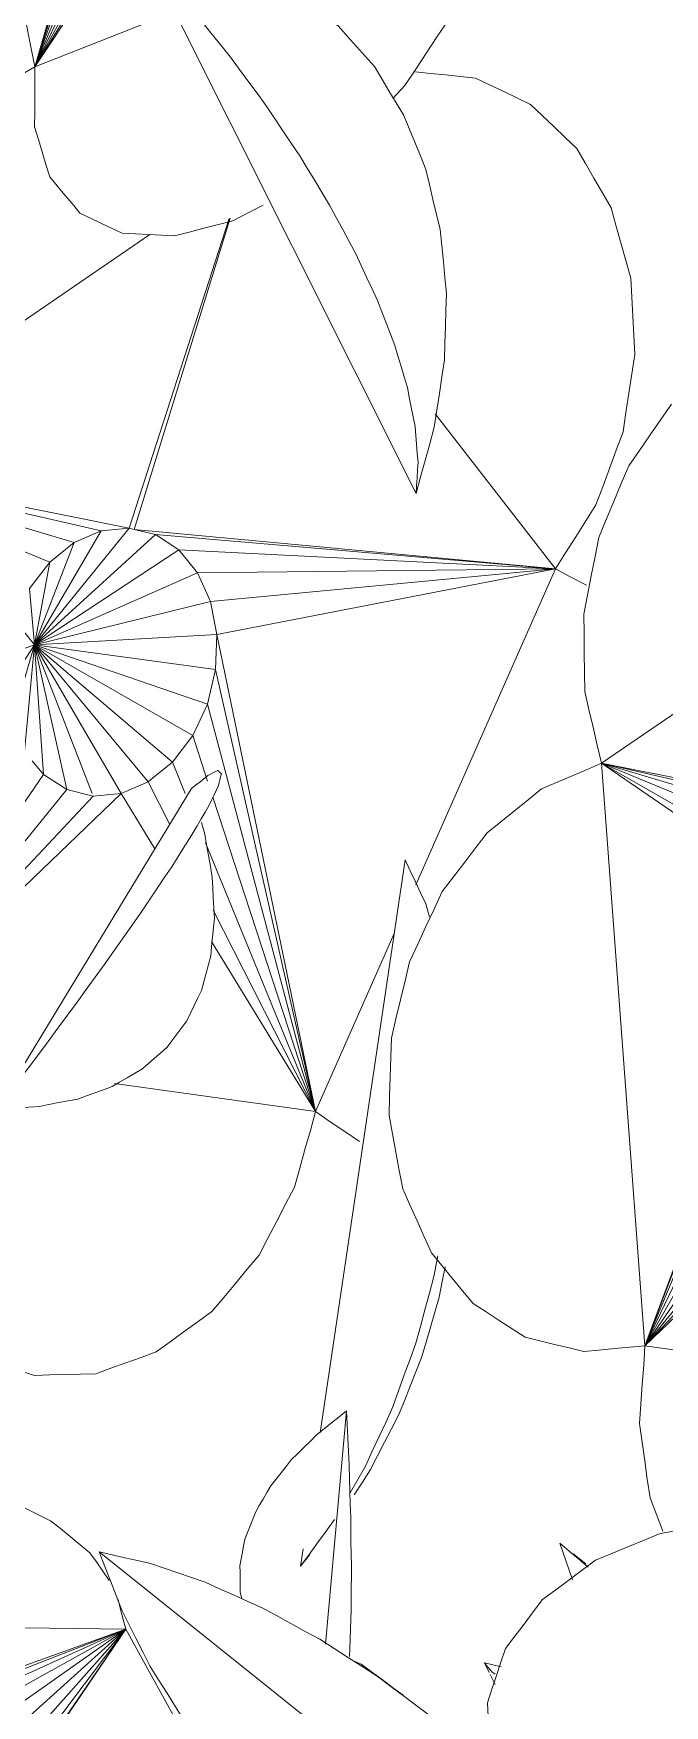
# Model space of a CAD drawing. Header units: metres. Extents: x 10.2 to 20.8, y -0.2 to 6.6.
# Drawn here: x 14.7598 to 14.8089, y 1.9365 to 2.0666 of the extents above; entities that cross this region are included whole.
import ezdxf

# ---------------------------------------------------------------- set-up
doc = ezdxf.new("R2010")
doc.units = ezdxf.units.M
doc.layers.add('Importações nas famílias', color=250, linetype='Continuous', lineweight=5)
doc.layers.add('Vegetação', color=7, linetype='Continuous', lineweight=5)

# ---------------------------------------------------------------- blocks, each defined once
blk = doc.blocks.new('Planta_pergolado_12200 - plantas pergolado_skp_Component_17-V3379-Corte 3')
at = {"layer": 'Importações nas famílias'}
blk.add_line((14.80853, 1.94991), (14.8099, 1.95014), dxfattribs=at)
at = {"layer": 'Importações nas famílias', "flags": 128}
for points in [[(14.80351, 1.94784), (14.80477, 1.94836), (14.80602, 1.94888), (14.80728, 1.9494), (14.80853, 1.94991)], [(14.79938, 1.94477), (14.80041, 1.94554), (14.80145, 1.94631), (14.80248, 1.94708), (14.80351, 1.94784)], [(14.79649, 1.94097), (14.79721, 1.94192), (14.79794, 1.94287), (14.79866, 1.94382), (14.79938, 1.94477)], [(14.79509, 1.93674), (14.79544, 1.9378), (14.79579, 1.93886), (14.79614, 1.93991), (14.79649, 1.94097)], [(14.79529, 1.93247), (14.79524, 1.93354), (14.79519, 1.93461), (14.79514, 1.93568), (14.79509, 1.93674)]]:
    blk.add_lwpolyline(points, dxfattribs=at)
blk = doc.blocks.new('Planta_pergolado_12200 - plantas pergolado_skp_Component_16-V3380-Corte 3')
blk.add_blockref('Planta_pergolado_12200 - plantas pergolado_skp_Component_17-V3379-Corte 3', (0, 0))
blk = doc.blocks.new('Planta_pergolado_12200 - plantas pergolado_skp_-V3436-Corte 3')
blk.add_blockref('Planta_pergolado_12200 - plantas pergolado_skp_Component_16-V3380-Corte 3', (0, 0))
blk = doc.blocks.new('Planta_pergolado_12200 - plantas pergolado_skp_-V3437-Corte 3')
blk.add_blockref('Planta_pergolado_12200 - plantas pergolado_skp_-V3436-Corte 3', (0, 0))
blk = doc.blocks.new('Planta_pergolado_12200 - plantas pergolado_skp_Component_12-V3763-Corte 3')
at = {"layer": 'Importações nas famílias'}
for p, q in [((14.76488, 1.94849), (14.80079, 1.91973)), ((14.80331, 1.92272), (14.80261, 1.92368))]:
    blk.add_line(p, q, dxfattribs=at)
at = {"layer": 'Importações nas famílias', "flags": 128}
for points in [[(14.76887, 1.94758), (14.76787, 1.94781), (14.76688, 1.94803), (14.76588, 1.94826), (14.76488, 1.94849)], [(14.76488, 1.94849), (14.76532, 1.94735), (14.76576, 1.94622), (14.76619, 1.94508), (14.76663, 1.94395)], [(14.77312, 1.94612), (14.77206, 1.94648), (14.771, 1.94685), (14.76993, 1.94722), (14.76887, 1.94758)], [(14.77755, 1.94414), (14.77644, 1.94463), (14.77534, 1.94513), (14.77423, 1.94562), (14.77312, 1.94612)], [(14.78204, 1.94168), (14.78092, 1.9423), (14.7798, 1.94291), (14.77867, 1.94352), (14.77755, 1.94414)], [(14.76663, 1.94395), (14.76718, 1.94285), (14.76773, 1.94176), (14.76829, 1.94066), (14.76884, 1.93957)], [(14.7865, 1.93881), (14.78539, 1.93953), (14.78427, 1.94025), (14.78316, 1.94096), (14.78204, 1.94168)], [(14.76884, 1.93957), (14.7695, 1.93852), (14.77016, 1.93748), (14.77081, 1.93643), (14.77147, 1.93539)], [(14.79081, 1.93559), (14.78973, 1.9364), (14.78866, 1.9372), (14.78758, 1.93801), (14.7865, 1.93881)], [(14.77147, 1.93539), (14.77223, 1.93441), (14.77299, 1.93342), (14.77375, 1.93244), (14.77451, 1.93146)], [(14.79488, 1.9321), (14.79386, 1.93297), (14.79285, 1.93385), (14.79183, 1.93472), (14.79081, 1.93559)], [(14.77451, 1.93146), (14.77537, 1.93055), (14.77622, 1.92964), (14.77707, 1.92874), (14.77792, 1.92783)], [(14.79768, 1.92934), (14.79674, 1.93026), (14.79581, 1.93118), (14.79488, 1.9321)], [(14.77792, 1.92783), (14.77886, 1.927), (14.77979, 1.92618), (14.78073, 1.92535), (14.78166, 1.92453)], [(14.78166, 1.92453), (14.78267, 1.9238), (14.78368, 1.92307), (14.78469, 1.92234), (14.78569, 1.9216)], [(14.78569, 1.9216), (14.78676, 1.92097), (14.78783, 1.92034), (14.7889, 1.91971), (14.78997, 1.91908)], [(14.78997, 1.91908), (14.79109, 1.91856), (14.79221, 1.91804), (14.79332, 1.91751), (14.79444, 1.91699)], [(14.79444, 1.91699), (14.7956, 1.91658), (14.79675, 1.91617), (14.79781, 1.9158)]]:
    blk.add_lwpolyline(points, dxfattribs=at)
blk = doc.blocks.new('Planta_pergolado_12200 - plantas pergolado_skp_Component_16-V3769-Corte 3')
blk.add_blockref('Planta_pergolado_12200 - plantas pergolado_skp_Component_12-V3763-Corte 3', (0, 0))
blk = doc.blocks.new('Planta_pergolado_12200 - plantas pergolado_skp_-V3770-Corte 3')
blk.add_blockref('Planta_pergolado_12200 - plantas pergolado_skp_Component_16-V3769-Corte 3', (0, 0))
blk = doc.blocks.new('Planta_pergolado_12200 - plantas pergolado_skp_-V3771-Corte 3')
blk.add_blockref('Planta_pergolado_12200 - plantas pergolado_skp_-V3770-Corte 3', (0, 0))
blk = doc.blocks.new('Planta_pergolado_12200 - plantas pergolado_skp_Component_12-V3793-Corte 3')
at = {"layer": 'Importações nas famílias'}
for p, q in [((14.79616, 1.93954), (14.79485, 1.93984)), ((14.79485, 1.93984), (14.79522, 1.9391)), ((14.7953, 1.93894), (14.79569, 1.93816)), ((14.79568, 1.93896), (14.79543, 1.93914))]:
    blk.add_line(p, q, dxfattribs=at)
at = {"layer": 'Importações nas famílias', "flags": 128}
blk.add_lwpolyline([(14.79543, 1.93914), (14.79529, 1.93931), (14.79514, 1.93949), (14.795, 1.93966), (14.79485, 1.93984)], dxfattribs=at)
blk = doc.blocks.new('Planta_pergolado_12200 - plantas pergolado_skp_Component_12-V3794-Corte 3')
at = {"layer": 'Importações nas famílias'}
for p, q in [((14.78412, 1.95946), (14.7825, 1.9413)), ((14.77586, 1.94536), (14.77597, 1.94486)), ((14.78435, 1.94034), (14.78439, 1.94097))]:
    blk.add_line(p, q, dxfattribs=at)
at = {"layer": 'Importações nas famílias', "flags": 128}
for points in [[(14.78412, 1.95946), (14.78354, 1.95899), (14.78296, 1.95852), (14.78238, 1.95806), (14.7818, 1.95759)], [(14.78432, 1.95524), (14.78427, 1.9563), (14.78422, 1.95735), (14.78417, 1.9584), (14.78412, 1.95946)], [(14.7818, 1.95759), (14.78131, 1.9571), (14.78081, 1.95661), (14.78032, 1.95612), (14.77983, 1.95564)], [(14.77983, 1.95564), (14.77943, 1.95513), (14.77903, 1.95463), (14.77863, 1.95412), (14.77823, 1.95362)], [(14.78445, 1.95119), (14.78441, 1.95221), (14.78438, 1.95322), (14.78435, 1.95423), (14.78432, 1.95524)], [(14.77823, 1.95362), (14.77793, 1.9531), (14.77763, 1.95259), (14.77733, 1.95208), (14.77703, 1.95156)], [(14.77703, 1.95156), (14.77683, 1.95104), (14.77662, 1.95052), (14.77642, 1.95), (14.77622, 1.94948)], [(14.7845, 1.94741), (14.78449, 1.94835), (14.78447, 1.9493), (14.78446, 1.95025), (14.78445, 1.95119)], [(14.77622, 1.94948), (14.77612, 1.94896), (14.77603, 1.94845), (14.77593, 1.94793), (14.77583, 1.94741)], [(14.77583, 1.94741), (14.77584, 1.9469), (14.77584, 1.94639), (14.77585, 1.94587), (14.77586, 1.94536)], [(14.78449, 1.94397), (14.78449, 1.94483), (14.78449, 1.94569), (14.7845, 1.94655), (14.7845, 1.94741)], [(14.78439, 1.94097), (14.78442, 1.94172), (14.78444, 1.94247), (14.78446, 1.94322), (14.78449, 1.94397)]]:
    blk.add_lwpolyline(points, dxfattribs=at)
blk = doc.blocks.new('Planta_pergolado_12200 - plantas pergolado_skp_Component_17-V3795-Corte 3')
at = {"layer": 'Importações nas famílias'}
for p, q in [((14.76694, 1.94246), (14.7297, 1.94298)), ((14.76694, 1.94246), (14.75619, 1.93277)), ((14.76694, 1.94246), (14.75644, 1.93506)), ((14.76694, 1.94246), (14.75687, 1.93688)), ((14.76694, 1.94246), (14.75715, 1.93804)), ((14.76694, 1.94246), (14.75719, 1.93149)), ((14.76694, 1.94246), (14.75728, 1.92821)), ((14.76694, 1.94246), (14.75731, 1.9387)), ((14.75739, 1.93902), (14.76694, 1.94246)), ((14.76694, 1.94246), (14.75755, 1.92873)), ((14.76694, 1.94246), (14.75765, 1.93012)), ((14.76694, 1.94246), (14.7795, 1.91976)), ((14.78454, 1.94006), (14.78526, 1.93974))]:
    blk.add_line(p, q, dxfattribs=at)
at = {"layer": 'Importações nas famílias', "flags": 128}
for points in [[(14.75715, 1.95285), (14.75813, 1.95237), (14.75912, 1.95188), (14.7601, 1.9514), (14.76109, 1.95091)], [(14.76109, 1.95091), (14.76186, 1.95029), (14.76263, 1.94967), (14.7634, 1.94904), (14.76416, 1.94842)], [(14.76416, 1.94842), (14.76466, 1.9477), (14.76516, 1.94698), (14.76566, 1.94626)], [(14.76635, 1.94477), (14.76655, 1.944), (14.76674, 1.94323), (14.76694, 1.94246)], [(14.78526, 1.93974), (14.78608, 1.93914), (14.7869, 1.93854), (14.78771, 1.93794), (14.78853, 1.93734)]]:
    blk.add_lwpolyline(points, dxfattribs=at)
blk = doc.blocks.new('Planta_pergolado_12200 - plantas pergolado_skp_Component_16-V3796-Corte 3')
for name in ['Planta_pergolado_12200 - plantas pergolado_skp_Component_12-V3794-Corte 3', 'Planta_pergolado_12200 - plantas pergolado_skp_Component_17-V3795-Corte 3', 'Planta_pergolado_12200 - plantas pergolado_skp_Component_12-V3793-Corte 3']:
    blk.add_blockref(name, (0, 0))
blk = doc.blocks.new('Planta_pergolado_12200 - plantas pergolado_skp_-V3864-Corte 3')
blk.add_blockref('Planta_pergolado_12200 - plantas pergolado_skp_Component_16-V3796-Corte 3', (0, 0))
blk = doc.blocks.new('Planta_pergolado_12200 - plantas pergolado_skp_-V3936-Corte 3')
for name in ['Planta_pergolado_12200 - plantas pergolado_skp_-V3771-Corte 3', 'Planta_pergolado_12200 - plantas pergolado_skp_-V3864-Corte 3']:
    blk.add_blockref(name, (0, 0))
blk = doc.blocks.new('Planta_pergolado_12200 - plantas pergolado_skp_Component_17-V4021-Corte 3')
at = {"layer": 'Importações nas famílias'}
for p, q in [((14.7672, 2.02815), (14.77499, 2.05225)), ((14.77506, 2.05228), (14.76761, 2.02805)), ((14.76882, 2.051), (14.74262, 2.03305)), ((14.80039, 2.02498), (14.79101, 2.03705)), ((14.76294, 2.02704), (14.74262, 2.03305)), ((14.74262, 2.03305), (14.76504, 2.02794)), ((14.76104, 2.0255), (14.74262, 2.03305)), ((14.74262, 2.03305), (14.7672, 2.02815)), ((14.75984, 2.01907), (14.7672, 2.02815)), ((14.75984, 2.01907), (14.76504, 2.02794)), ((14.75984, 2.01907), (14.76926, 2.02764)), ((14.76294, 2.02704), (14.76504, 2.02794)), ((14.76504, 2.02794), (14.7672, 2.02815)), ((14.7672, 2.02815), (14.76761, 2.02805)), ((14.76761, 2.02805), (14.76926, 2.02764)), ((14.76761, 2.02805), (14.80039, 2.02498)), ((14.76926, 2.02764), (14.77108, 2.02646)), ((14.76926, 2.02764), (14.80039, 2.02498)), ((14.75984, 2.01907), (14.76294, 2.02704)), ((14.75984, 2.01907), (14.77108, 2.02646)), ((14.76104, 2.0255), (14.76294, 2.02704)), ((14.77108, 2.02646), (14.77254, 2.02468)), ((14.77108, 2.02646), (14.80039, 2.02498)), ((14.75946, 2.02344), (14.76104, 2.0255)), ((14.75984, 2.01907), (14.76104, 2.0255)), ((14.75984, 2.01907), (14.77254, 2.02468)), ((14.77254, 2.02468), (14.80039, 2.02498)), ((14.77254, 2.02468), (14.77355, 2.02243)), ((14.77355, 2.02243), (14.80039, 2.02498)), ((14.77403, 2.01986), (14.80039, 2.02498)), ((14.80039, 2.02498), (14.78952, 2.00039)), ((14.75984, 2.01907), (14.75946, 2.02344)), ((14.75984, 2.01907), (14.77355, 2.02243)), ((14.77355, 2.02243), (14.77403, 2.01986)), ((14.75838, 2.0209), (14.75984, 2.01907)), ((14.75984, 2.01907), (14.77403, 2.01986)), ((14.77394, 2.01714), (14.77403, 2.01986)), ((14.78172, 1.98274), (14.77403, 2.01986)), ((14.75759, 2.01558), (14.75984, 2.01907)), ((14.75984, 2.01907), (14.75768, 2.0183)), ((14.75807, 2.01301), (14.75984, 2.01907)), ((14.75984, 2.01907), (14.75908, 2.01076)), ((14.76868, 2.0084), (14.75984, 2.01907)), ((14.75984, 2.01907), (14.76237, 2.0078)), ((14.76054, 2.00898), (14.75984, 2.01907)), ((14.75984, 2.01907), (14.76434, 2.00751)), ((14.75984, 2.01907), (14.76658, 2.0075)), ((14.75984, 2.01907), (14.77058, 2.00994)), ((14.75984, 2.01907), (14.77216, 2.01201)), ((14.75984, 2.01907), (14.77331, 2.01446)), ((14.75984, 2.01907), (14.77394, 2.01714)), ((14.77331, 2.01446), (14.77394, 2.01714)), ((14.77394, 2.01714), (14.78172, 1.98274)), ((14.77216, 2.01201), (14.77331, 2.01446)), ((14.77331, 2.01446), (14.78172, 1.98274)), ((14.77058, 2.00994), (14.77216, 2.01201)), ((14.77332, 2.00846), (14.77216, 2.01201)), ((14.76054, 2.00898), (14.75966, 2.01005)), ((14.76906, 2.00871), (14.77058, 2.00994)), ((14.77158, 2.00751), (14.77058, 2.00994)), ((14.74601, 1.98772), (14.76054, 2.00898)), ((14.74601, 1.98772), (14.76237, 2.0078)), ((14.76237, 2.0078), (14.76054, 2.00898)), ((14.76442, 2.0073), (14.76237, 2.0078)), ((14.76868, 2.0084), (14.76658, 2.0075)), ((14.76906, 2.00871), (14.76868, 2.0084)), ((14.76868, 2.0084), (14.77037, 2.00508)), ((14.76658, 2.0075), (14.74601, 1.98772)), ((14.74601, 1.98772), (14.76442, 2.0073)), ((14.76658, 2.0075), (14.76442, 2.0073)), ((14.76658, 2.0075), (14.76922, 2.00318)), ((14.78172, 1.98274), (14.77372, 2.00722)), ((14.78172, 1.98274), (14.77315, 2.00366)), ((14.77374, 1.99843), (14.78172, 1.98274)), ((14.78784, 1.9966), (14.78172, 1.98274)), ((14.77361, 1.99599), (14.78172, 1.98274)), ((14.76608, 1.98492), (14.78172, 1.98274))]:
    blk.add_line(p, q, dxfattribs=at)
at = {"layer": 'Importações nas famílias', "flags": 128}
for points in [[(14.78948, 2.06365), (14.79065, 2.06353), (14.79182, 2.06341), (14.79299, 2.06328), (14.79417, 2.06316)], [(14.79417, 2.06316), (14.79524, 2.06265), (14.79631, 2.06214), (14.79738, 2.06163), (14.79845, 2.06112)], [(14.79845, 2.06112), (14.79935, 2.06026), (14.80025, 2.0594), (14.80115, 2.05854), (14.80205, 2.05768)], [(14.80205, 2.05768), (14.80271, 2.05653), (14.80338, 2.05538), (14.80404, 2.05423), (14.80471, 2.05308)], [(14.80471, 2.05308), (14.80509, 2.05171), (14.80548, 2.05034), (14.80586, 2.04898), (14.80625, 2.04761)], [(14.80625, 2.04761), (14.80633, 2.04613), (14.80641, 2.04464), (14.80649, 2.04315), (14.80657, 2.04167)], [(14.80657, 2.04167), (14.80633, 2.04016), (14.8061, 2.03865), (14.80587, 2.03715), (14.80564, 2.03564)], [(14.80564, 2.03564), (14.80511, 2.03422), (14.80459, 2.0328), (14.80406, 2.03137), (14.80353, 2.02995)], [(14.80353, 2.02995), (14.80275, 2.02871), (14.80196, 2.02746), (14.80117, 2.02622), (14.80039, 2.02498)], [(14.80039, 2.02498), (14.80159, 2.02434), (14.80279, 2.0237)], [(14.78172, 1.98274), (14.78131, 1.98127), (14.78089, 1.9798), (14.78048, 1.97833), (14.78007, 1.97686)], [(14.78514, 1.98042), (14.784, 1.98119), (14.78286, 1.98196), (14.78172, 1.98274)], [(14.78007, 1.97686), (14.77938, 1.97554), (14.77869, 1.97421), (14.77801, 1.97289), (14.77732, 1.97156)], [(14.77732, 1.97156), (14.7764, 1.97047), (14.77548, 1.96937), (14.77457, 1.96828), (14.77365, 1.96719)], [(14.77365, 1.96719), (14.77257, 1.9664), (14.77148, 1.96562), (14.7704, 1.96483), (14.76931, 1.96405)], [(14.75985, 1.96221), (14.75873, 1.96257), (14.75761, 1.96293), (14.75649, 1.96328), (14.75537, 1.96364)], [(14.76931, 1.96405), (14.76814, 1.96362), (14.76696, 1.9632), (14.76578, 1.96277), (14.76461, 1.96235)], [(14.76461, 1.96235), (14.76342, 1.96231), (14.76223, 1.96228), (14.76104, 1.96225), (14.75985, 1.96221)]]:
    blk.add_lwpolyline(points, dxfattribs=at)
blk = doc.blocks.new('Planta_pergolado_12200 - plantas pergolado_skp_Component_16-V4022-Corte 3')
blk.add_blockref('Planta_pergolado_12200 - plantas pergolado_skp_Component_17-V4021-Corte 3', (0, 0))
blk = doc.blocks.new('Planta_pergolado_12200 - plantas pergolado_skp_Component_12-V4024-Corte 3')
at = {"layer": 'Importações nas famílias'}
for p, q in [((14.80072, 1.94916), (14.8017, 1.94632)), ((14.80275, 1.94756), (14.80173, 1.94836))]:
    blk.add_line(p, q, dxfattribs=at)
at = {"layer": 'Importações nas famílias', "flags": 128}
blk.add_lwpolyline([(14.80072, 1.94916), (14.80146, 1.94854), (14.80219, 1.94792), (14.80292, 1.9473)], dxfattribs=at)
blk = doc.blocks.new('Planta_pergolado_12200 - plantas pergolado_skp_Component_16-V4028-Corte 3')
blk.add_blockref('Planta_pergolado_12200 - plantas pergolado_skp_Component_12-V4024-Corte 3', (0, 0))
blk = doc.blocks.new('Planta_pergolado_12200 - plantas pergolado_skp_Component_12-V4023-Corte 3')
at = {"layer": 'Importações nas famílias'}
blk.add_line((14.77027, 1.91587), (14.79115, 1.8742), dxfattribs=at)
at = {"layer": 'Importações nas famílias', "flags": 128}
for points in [[(14.77435, 1.91572), (14.77333, 1.91576), (14.77231, 1.9158), (14.77129, 1.91583), (14.77027, 1.91587)], [(14.77027, 1.91587), (14.77108, 1.91494), (14.7719, 1.914), (14.77272, 1.91306), (14.77353, 1.91212)], [(14.77825, 1.91476), (14.77727, 1.915), (14.7763, 1.91524), (14.77533, 1.91548), (14.77435, 1.91572)], [(14.78186, 1.91303), (14.78096, 1.91346), (14.78005, 1.9139), (14.77915, 1.91433), (14.77825, 1.91476)], [(14.7851, 1.91057), (14.78429, 1.91118), (14.78348, 1.9118), (14.78267, 1.91241), (14.78186, 1.91303)], [(14.77353, 1.91212), (14.77431, 1.91116), (14.77508, 1.9102), (14.77585, 1.90924), (14.77662, 1.90828)], [(14.7879, 1.90743), (14.7872, 1.90821), (14.7865, 1.909), (14.7858, 1.90978), (14.7851, 1.91057)], [(14.77662, 1.90828), (14.77733, 1.9073), (14.77805, 1.90633), (14.77877, 1.90536), (14.77948, 1.90439)], [(14.79018, 1.90368), (14.78961, 1.90462), (14.78904, 1.90555), (14.78847, 1.90649), (14.7879, 1.90743)], [(14.77948, 1.90439), (14.78013, 1.90341), (14.78079, 1.90244), (14.78144, 1.90147), (14.78209, 1.90049)], [(14.79191, 1.89943), (14.79148, 1.90049), (14.79104, 1.90155), (14.79061, 1.90262), (14.79018, 1.90368)], [(14.78209, 1.90049), (14.78268, 1.89953), (14.78326, 1.89856), (14.78384, 1.8976), (14.78442, 1.89664)], [(14.79302, 1.89475), (14.79274, 1.89592), (14.79246, 1.89709), (14.79219, 1.89826), (14.79191, 1.89943)], [(14.78442, 1.89664), (14.78493, 1.8957), (14.78544, 1.89475), (14.78594, 1.89381), (14.78645, 1.89287)], [(14.79351, 1.88978), (14.79339, 1.89102), (14.79327, 1.89227), (14.79314, 1.89351), (14.79302, 1.89475)], [(14.78645, 1.89287), (14.78687, 1.89196), (14.78729, 1.89104), (14.78772, 1.89013), (14.78814, 1.88922)], [(14.79335, 1.88461), (14.79339, 1.8859), (14.79343, 1.88719), (14.79347, 1.88849), (14.79351, 1.88978)], [(14.78814, 1.88922), (14.78848, 1.88835), (14.78881, 1.88748), (14.78915, 1.88661), (14.78949, 1.88574)], [(14.78949, 1.88574), (14.78973, 1.88492), (14.78998, 1.8841), (14.79022, 1.88328), (14.79047, 1.88246)], [(14.79256, 1.87938), (14.79276, 1.88069), (14.79296, 1.882), (14.79316, 1.8833), (14.79335, 1.88461)], [(14.79047, 1.88246), (14.79062, 1.8817), (14.79077, 1.88094), (14.79092, 1.88018), (14.79107, 1.87942)], [(14.79107, 1.87942), (14.79113, 1.87873), (14.79119, 1.87804), (14.79124, 1.87735), (14.7913, 1.87666)], [(14.79115, 1.8742), (14.7915, 1.8755), (14.79185, 1.87679), (14.79221, 1.87808), (14.79256, 1.87938)], [(14.7913, 1.87666), (14.79126, 1.87605), (14.79122, 1.87543), (14.79118, 1.87482), (14.79115, 1.8742)]]:
    blk.add_lwpolyline(points, dxfattribs=at)
blk = doc.blocks.new('Planta_pergolado_12200 - plantas pergolado_skp_Component_12-V4043-Corte 3')
at = {"layer": 'Importações nas famílias'}
blk.add_line((14.79911, 2.10579), (14.81631, 2.05593), dxfattribs=at)
at = {"layer": 'Importações nas famílias', "flags": 128}
for points in [[(14.79911, 2.10579), (14.79984, 2.10517), (14.80058, 2.10455), (14.80131, 2.10394), (14.80205, 2.10332)], [(14.80316, 2.1026), (14.80215, 2.1034), (14.80113, 2.10419), (14.80012, 2.10499)], [(14.80205, 2.10332), (14.80273, 2.10259), (14.80342, 2.10186), (14.8041, 2.10113), (14.80479, 2.1004)], [(14.80695, 2.09889), (14.806, 2.09982), (14.80506, 2.10074), (14.80411, 2.10167), (14.80316, 2.1026)], [(14.80479, 2.1004), (14.80542, 2.09957), (14.80605, 2.09873), (14.80668, 2.0979), (14.80731, 2.09707)], [(14.8104, 2.09476), (14.80954, 2.09579), (14.80867, 2.09683), (14.80781, 2.09786), (14.80695, 2.09889)], [(14.80731, 2.09707), (14.80788, 2.09614), (14.80844, 2.09522), (14.80901, 2.09429), (14.80958, 2.09337)], [(14.81341, 2.09031), (14.81266, 2.09142), (14.8119, 2.09253), (14.81115, 2.09365), (14.8104, 2.09476)], [(14.80958, 2.09337), (14.81008, 2.09236), (14.81057, 2.09135), (14.81107, 2.09035), (14.81157, 2.08934)], [(14.81592, 2.08563), (14.8153, 2.0868), (14.81467, 2.08797), (14.81404, 2.08914), (14.81341, 2.09031)], [(14.81157, 2.08934), (14.81199, 2.08826), (14.81241, 2.08718), (14.81284, 2.0861), (14.81326, 2.08502)], [(14.81326, 2.08502), (14.8136, 2.08388), (14.81395, 2.08274), (14.81429, 2.0816), (14.81463, 2.08046)], [(14.81788, 2.08085), (14.81739, 2.08204), (14.8169, 2.08324), (14.81641, 2.08444), (14.81592, 2.08563)], [(14.81923, 2.07606), (14.81889, 2.07726), (14.81855, 2.07845), (14.81822, 2.07965), (14.81788, 2.08085)], [(14.81463, 2.08046), (14.81489, 2.07928), (14.81515, 2.07809), (14.81541, 2.0769), (14.81567, 2.07572)], [(14.81567, 2.07572), (14.81584, 2.0745), (14.81602, 2.07328), (14.81619, 2.07206), (14.81636, 2.07084)], [(14.81994, 2.07139), (14.81976, 2.07256), (14.81958, 2.07372), (14.81941, 2.07489), (14.81923, 2.07606)], [(14.81636, 2.07084), (14.81645, 2.0696), (14.81653, 2.06836), (14.81662, 2.06712), (14.8167, 2.06588)], [(14.82, 2.06694), (14.81998, 2.06805), (14.81997, 2.06916), (14.81995, 2.07028), (14.81994, 2.07139)], [(14.8194, 2.06282), (14.81955, 2.06385), (14.8197, 2.06488), (14.81985, 2.06591), (14.82, 2.06694)], [(14.8167, 2.06588), (14.8167, 2.06463), (14.8167, 2.06338), (14.81669, 2.06214), (14.81669, 2.06089)], [(14.81816, 2.05912), (14.81847, 2.06005), (14.81878, 2.06097), (14.81909, 2.06189), (14.8194, 2.06282)], [(14.81669, 2.06089), (14.81659, 2.05965), (14.8165, 2.05841), (14.81641, 2.05717), (14.81631, 2.05593)], [(14.81631, 2.05593), (14.81678, 2.05673), (14.81724, 2.05753), (14.8177, 2.05832), (14.81816, 2.05912)]]:
    blk.add_lwpolyline(points, dxfattribs=at)
blk = doc.blocks.new('Planta_pergolado_12200 - plantas pergolado_skp_Component_12-V4044-Corte 3')
at = {"layer": 'Importações nas famílias'}
for p, q in [((14.75694, 1.98297), (14.77207, 2.00788)), ((14.77309, 2.00434), (14.77283, 2.00523))]:
    blk.add_line(p, q, dxfattribs=at)
at = {"layer": 'Importações nas famílias', "flags": 128}
for points in [[(14.77333, 2.00891), (14.77353, 2.009), (14.77372, 2.0091), (14.77392, 2.0092), (14.77411, 2.00929)], [(14.77411, 2.00929), (14.77418, 2.00923), (14.77425, 2.00916), (14.77432, 2.0091), (14.77439, 2.00903)], [(14.77439, 2.00903), (14.77433, 2.0088), (14.77428, 2.00857), (14.77422, 2.00835), (14.77416, 2.00812)], [(14.77207, 2.00788), (14.77238, 2.00814), (14.7727, 2.00839), (14.77302, 2.00865), (14.77333, 2.00891)], [(14.77416, 2.00812), (14.77398, 2.00774), (14.77379, 2.00735), (14.77361, 2.00697), (14.77343, 2.00658)], [(14.77343, 2.00658), (14.77312, 2.00605), (14.77281, 2.00552), (14.77251, 2.00499), (14.7722, 2.00446)], [(14.7722, 2.00446), (14.77178, 2.0038), (14.77136, 2.00313), (14.77094, 2.00247), (14.77052, 2.0018)], [(14.77368, 2.00097), (14.77353, 2.00182), (14.77339, 2.00266), (14.77324, 2.0035), (14.77309, 2.00434)], [(14.77052, 2.0018), (14.77, 2.00102), (14.76947, 2.00023), (14.76895, 1.99945), (14.76842, 1.99867)], [(14.77384, 1.9978), (14.7738, 1.99859), (14.77376, 1.99938), (14.77372, 2.00018), (14.77368, 2.00097)], [(14.76842, 1.99867), (14.76781, 1.99778), (14.76719, 1.9969), (14.76657, 1.99601), (14.76595, 1.99513)], [(14.77356, 1.99486), (14.77363, 1.99559), (14.7737, 1.99633), (14.77377, 1.99706), (14.77384, 1.9978)], [(14.76595, 1.99513), (14.76526, 1.99416), (14.76456, 1.9932), (14.76387, 1.99224), (14.76317, 1.99127)], [(14.77285, 1.99218), (14.77303, 1.99285), (14.7732, 1.99352), (14.77338, 1.99419), (14.77356, 1.99486)], [(14.77171, 1.9898), (14.77199, 1.9904), (14.77228, 1.99099), (14.77256, 1.99159), (14.77285, 1.99218)], [(14.76317, 1.99127), (14.76242, 1.99025), (14.76166, 1.98923), (14.7609, 1.98821), (14.76015, 1.98719)], [(14.77016, 1.98775), (14.77054, 1.98826), (14.77093, 1.98878), (14.77132, 1.98929), (14.77171, 1.9898)], [(14.76015, 1.98719), (14.75935, 1.98613), (14.75855, 1.98508), (14.75775, 1.98402), (14.75694, 1.98297)], [(14.76821, 1.98604), (14.76869, 1.98647), (14.76918, 1.98689), (14.76967, 1.98732), (14.77016, 1.98775)], [(14.76588, 1.98469), (14.76646, 1.98503), (14.76705, 1.98536), (14.76763, 1.9857), (14.76821, 1.98604)], [(14.76321, 1.98372), (14.76388, 1.98397), (14.76455, 1.98421), (14.76522, 1.98445), (14.76588, 1.98469)], [(14.75694, 1.98297), (14.75776, 1.98301), (14.75858, 1.98306), (14.7594, 1.9831), (14.76022, 1.98315)], [(14.76022, 1.98315), (14.76097, 1.98329), (14.76172, 1.98344), (14.76246, 1.98358), (14.76321, 1.98372)]]:
    blk.add_lwpolyline(points, dxfattribs=at)
blk = doc.blocks.new('Planta_pergolado_12200 - plantas pergolado_skp_Component_12-V4045-Corte 3')
at = {"layer": 'Importações nas famílias'}
for p, q in [((14.78208, 1.95775), (14.78869, 2.00233)), ((14.79029, 1.99891), (14.79059, 1.99791)), ((14.78055, 1.94738), (14.78075, 1.94872)), ((14.78055, 1.94738), (14.78127, 1.94827))]:
    blk.add_line(p, q, dxfattribs=at)
at = {"layer": 'Importações nas famílias', "flags": 128}
for points in [[(14.78869, 2.00233), (14.78909, 2.00148), (14.78949, 2.00062), (14.78989, 1.99977), (14.79029, 1.99891)], [(14.79123, 1.97152), (14.79118, 1.97123), (14.79093, 1.9699)], [(14.79134, 1.96831), (14.79158, 1.96952), (14.7918, 1.97067)], [(14.79093, 1.9699), (14.79058, 1.96861), (14.79022, 1.96731), (14.78987, 1.96602), (14.78952, 1.96472)], [(14.78997, 1.96362), (14.79031, 1.96479), (14.79065, 1.96596), (14.791, 1.96714), (14.79134, 1.96831)], [(14.78952, 1.96472), (14.78907, 1.96348), (14.78862, 1.96225), (14.78817, 1.96101), (14.78773, 1.95977)], [(14.78818, 1.95913), (14.78863, 1.96025), (14.78907, 1.96137), (14.78952, 1.9625), (14.78997, 1.96362)], [(14.78773, 1.95977), (14.7872, 1.95861), (14.78666, 1.95746), (14.78613, 1.95631), (14.7856, 1.95515)], [(14.786, 1.9549), (14.78654, 1.95595), (14.78709, 1.95701), (14.78763, 1.95807), (14.78818, 1.95913)], [(14.7856, 1.95515), (14.785, 1.95411), (14.7844, 1.95307)], [(14.78472, 1.95293), (14.78536, 1.95391), (14.786, 1.9549)], [(14.78319, 1.95099), (14.78253, 1.95009), (14.78187, 1.94918), (14.78121, 1.94828), (14.78055, 1.94738)]]:
    blk.add_lwpolyline(points, dxfattribs=at)
blk = doc.blocks.new('Planta_pergolado_12200 - plantas pergolado_skp_Component_17-V4047-Corte 3')
at = {"layer": 'Importações nas famílias'}
for p, q in [((14.83756, 2.03288), (14.80396, 2.00985)), ((14.82428, 2.00384), (14.80396, 2.00985)), ((14.80396, 2.00985), (14.82638, 2.00474)), ((14.82238, 2.0023), (14.80396, 2.00985)), ((14.8208, 2.00024), (14.80396, 2.00985)), ((14.82011, 1.99876), (14.80396, 2.00985)), ((14.80396, 2.00985), (14.82636, 2.00538)), ((14.80735, 1.96452), (14.80396, 2.00985)), ((14.80735, 1.96452), (14.82011, 1.99876)), ((14.80735, 1.96452), (14.81902, 1.9951)), ((14.80735, 1.96452), (14.81893, 1.99238)), ((14.80735, 1.96452), (14.81941, 1.98981)), ((14.80735, 1.96452), (14.82042, 1.98756)), ((14.80735, 1.96452), (14.8155, 1.97644)), ((14.80735, 1.96452), (14.8142, 1.97293)), ((14.80735, 1.96452), (14.81365, 1.97122)), ((14.81336, 1.9703), (14.80735, 1.96452)), ((14.80735, 1.96452), (14.81182, 1.9639))]:
    blk.add_line(p, q, dxfattribs=at)
at = {"layer": 'Importações nas famílias', "flags": 128}
for points in [[(14.80609, 2.033), (14.80692, 2.0342), (14.80775, 2.0354), (14.80858, 2.03659), (14.80942, 2.03779)], [(14.80376, 2.02743), (14.80434, 2.02882), (14.80492, 2.03022), (14.8055, 2.03161), (14.80609, 2.033)], [(14.80259, 2.02144), (14.80288, 2.02293), (14.80317, 2.02443), (14.80347, 2.02593), (14.80376, 2.02743)], [(14.80266, 2.01544), (14.80264, 2.01694), (14.80262, 2.01844), (14.80261, 2.01994), (14.80259, 2.02144)], [(14.80396, 2.00985), (14.80363, 2.01125), (14.80331, 2.01265), (14.80298, 2.01404), (14.80266, 2.01544)], [(14.7993, 2.00785), (14.80047, 2.00835), (14.80163, 2.00885), (14.8028, 2.00935), (14.80396, 2.00985)], [(14.79508, 2.00444), (14.79613, 2.0053), (14.79719, 2.00615), (14.79825, 2.007), (14.7993, 2.00785)], [(14.79157, 1.99986), (14.79245, 2.00101), (14.79333, 2.00215), (14.7942, 2.0033), (14.79508, 2.00444)], [(14.78903, 1.99441), (14.78967, 1.99577), (14.7903, 1.99714), (14.79094, 1.9985), (14.79157, 1.99986)], [(14.78762, 1.98847), (14.78797, 1.98996), (14.78833, 1.99144), (14.78868, 1.99293), (14.78903, 1.99441)], [(14.78744, 1.98245), (14.78748, 1.98395), (14.78753, 1.98546), (14.78757, 1.98697), (14.78762, 1.98847)], [(14.7885, 1.97674), (14.78823, 1.97817), (14.78797, 1.97959), (14.7877, 1.98102), (14.78744, 1.98245)], [(14.79073, 1.97175), (14.79017, 1.973), (14.78961, 1.97425), (14.78906, 1.97549), (14.7885, 1.97674)], [(14.79397, 1.96781), (14.79316, 1.96879), (14.79235, 1.96978), (14.79154, 1.97076), (14.79073, 1.97175)], [(14.79802, 1.96519), (14.79701, 1.96584), (14.796, 1.9665), (14.79499, 1.96715), (14.79397, 1.96781)], [(14.80258, 1.96407), (14.80144, 1.96435), (14.8003, 1.96463), (14.79916, 1.96491), (14.79802, 1.96519)], [(14.80735, 1.96452), (14.80616, 1.96441), (14.80497, 1.9643), (14.80377, 1.96418), (14.80258, 1.96407)], [(14.80692, 1.95848), (14.80703, 1.95999), (14.80714, 1.9615), (14.80725, 1.96301), (14.80735, 1.96452)], [(14.80774, 1.95268), (14.80753, 1.95413), (14.80733, 1.95558), (14.80713, 1.95703), (14.80692, 1.95848)], [(14.80874, 1.9501), (14.80824, 1.95139), (14.80774, 1.95268)]]:
    blk.add_lwpolyline(points, dxfattribs=at)
blk = doc.blocks.new('Planta_pergolado_12200 - plantas pergolado_skp_Component_16-V4048-Corte 3')
for name, p in [('Planta_pergolado_12200 - plantas pergolado_skp_Component_12-V4043-Corte 3', (0, 0)), ('Planta_pergolado_12200 - plantas pergolado_skp_Component_12-V4023-Corte 3', (-0.00161, 0.15663)), ('Planta_pergolado_12200 - plantas pergolado_skp_Component_17-V4047-Corte 3', (0, 0)), ('Planta_pergolado_12200 - plantas pergolado_skp_Component_12-V4044-Corte 3', (0, 0)), ('Planta_pergolado_12200 - plantas pergolado_skp_Component_12-V4045-Corte 3', (0, 0))]:
    blk.add_blockref(name, p)
blk = doc.blocks.new('Planta_pergolado_12200 - plantas pergolado_skp_-V4056-Corte 3')
for name in ['Planta_pergolado_12200 - plantas pergolado_skp_Component_16-V4048-Corte 3', 'Planta_pergolado_12200 - plantas pergolado_skp_Component_16-V4022-Corte 3', 'Planta_pergolado_12200 - plantas pergolado_skp_Component_16-V4028-Corte 3']:
    blk.add_blockref(name, (0, 0))
blk = doc.blocks.new('Planta_pergolado_12200 - plantas pergolado_skp_-V4057-Corte 3')
blk.add_blockref('Planta_pergolado_12200 - plantas pergolado_skp_-V4056-Corte 3', (0, 0))
blk = doc.blocks.new('Planta_pergolado_12200 - plantas pergolado_skp_-V4514-Corte 3')
blk.add_blockref('Planta_pergolado_12200 - plantas pergolado_skp_-V4057-Corte 3', (0, 0))
blk = doc.blocks.new('Planta_pergolado_12200 - plantas pergolado_skp_Component_17-V4734-Corte 3')
at = {"layer": 'Importações nas famílias'}
for p, q in [((14.75988, 2.06405), (14.77027, 2.09977)), ((14.75988, 2.06405), (14.76942, 2.09651)), ((14.75988, 2.06405), (14.75388, 2.09418)), ((14.75988, 2.06405), (14.76952, 2.09446)), ((14.77897, 2.09295), (14.75988, 2.06405)), ((14.75988, 2.06405), (14.77016, 2.0928)), ((14.75988, 2.06405), (14.77684, 2.09173)), ((14.75988, 2.06405), (14.77131, 2.09163)), ((14.75988, 2.06405), (14.77477, 2.09108)), ((14.75988, 2.06405), (14.77288, 2.09105)), ((14.75988, 2.06405), (14.77075, 2.06832)), ((14.78867, 2.0626), (14.78773, 2.06158))]:
    blk.add_line(p, q, dxfattribs=at)
at = {"layer": 'Importações nas famílias', "flags": 128}
for points in [[(14.79203, 2.06766), (14.79119, 2.0664), (14.79035, 2.06513), (14.78951, 2.06387), (14.78867, 2.0626)], [(14.75988, 2.06405), (14.75871, 2.06337), (14.75753, 2.0627), (14.75635, 2.06202), (14.75517, 2.06134)], [(14.75985, 2.05937), (14.75986, 2.06054), (14.75987, 2.06171), (14.75987, 2.06288), (14.75988, 2.06405)], [(14.76104, 2.05548), (14.76074, 2.05645), (14.76044, 2.05742), (14.76015, 2.0584), (14.75985, 2.05937)], [(14.76337, 2.05266), (14.76279, 2.05337), (14.7622, 2.05407), (14.76162, 2.05478), (14.76104, 2.05548)], [(14.77765, 2.05329), (14.77647, 2.05268), (14.77529, 2.05206)], [(14.76668, 2.05109), (14.76585, 2.05149), (14.76502, 2.05188), (14.7642, 2.05227), (14.76337, 2.05266)], [(14.77529, 2.05206), (14.77416, 2.05177), (14.77302, 2.05148), (14.77188, 2.05118), (14.77075, 2.05089)], [(14.77075, 2.05089), (14.76973, 2.05094), (14.76871, 2.05099), (14.7677, 2.05104), (14.76668, 2.05109)]]:
    blk.add_lwpolyline(points, dxfattribs=at)
blk = doc.blocks.new('Planta_pergolado_12200 - plantas pergolado_skp_Component_16-V4735-Corte 3')
blk.add_blockref('Planta_pergolado_12200 - plantas pergolado_skp_Component_17-V4734-Corte 3', (0, 0))
blk = doc.blocks.new('Planta_pergolado_12200 - plantas pergolado_skp_-V4763-Corte 3')
blk.add_blockref('Planta_pergolado_12200 - plantas pergolado_skp_Component_16-V4735-Corte 3', (0, 0))
blk = doc.blocks.new('Planta_pergolado_12200 - plantas pergolado_skp_-V4764-Corte 3')
blk.add_blockref('Planta_pergolado_12200 - plantas pergolado_skp_-V4763-Corte 3', (0, 0))
blk = doc.blocks.new('Planta_pergolado_12200 - plantas pergolado_skp_-V5113-Corte 3')
blk.add_blockref('Planta_pergolado_12200 - plantas pergolado_skp_-V4764-Corte 3', (0, 0))
blk = doc.blocks.new('Planta_pergolado_12200 - Planta_pergolado_12200-V5114-Corte 3')
for name in ['Planta_pergolado_12200 - plantas pergolado_skp_-V4514-Corte 3', 'Planta_pergolado_12200 - plantas pergolado_skp_-V5113-Corte 3', 'Planta_pergolado_12200 - plantas pergolado_skp_-V3936-Corte 3', 'Planta_pergolado_12200 - plantas pergolado_skp_-V3437-Corte 3']:
    blk.add_blockref(name, (0, 0))

msp = doc.modelspace()

# ---------------------------------------------------------------- block references
at = {"layer": 'Vegetação', "color": 250}
msp.add_blockref('Planta_pergolado_12200 - Planta_pergolado_12200-V5114-Corte 3', (0, 0), dxfattribs=at)

doc.saveas('drawing.dxf')
